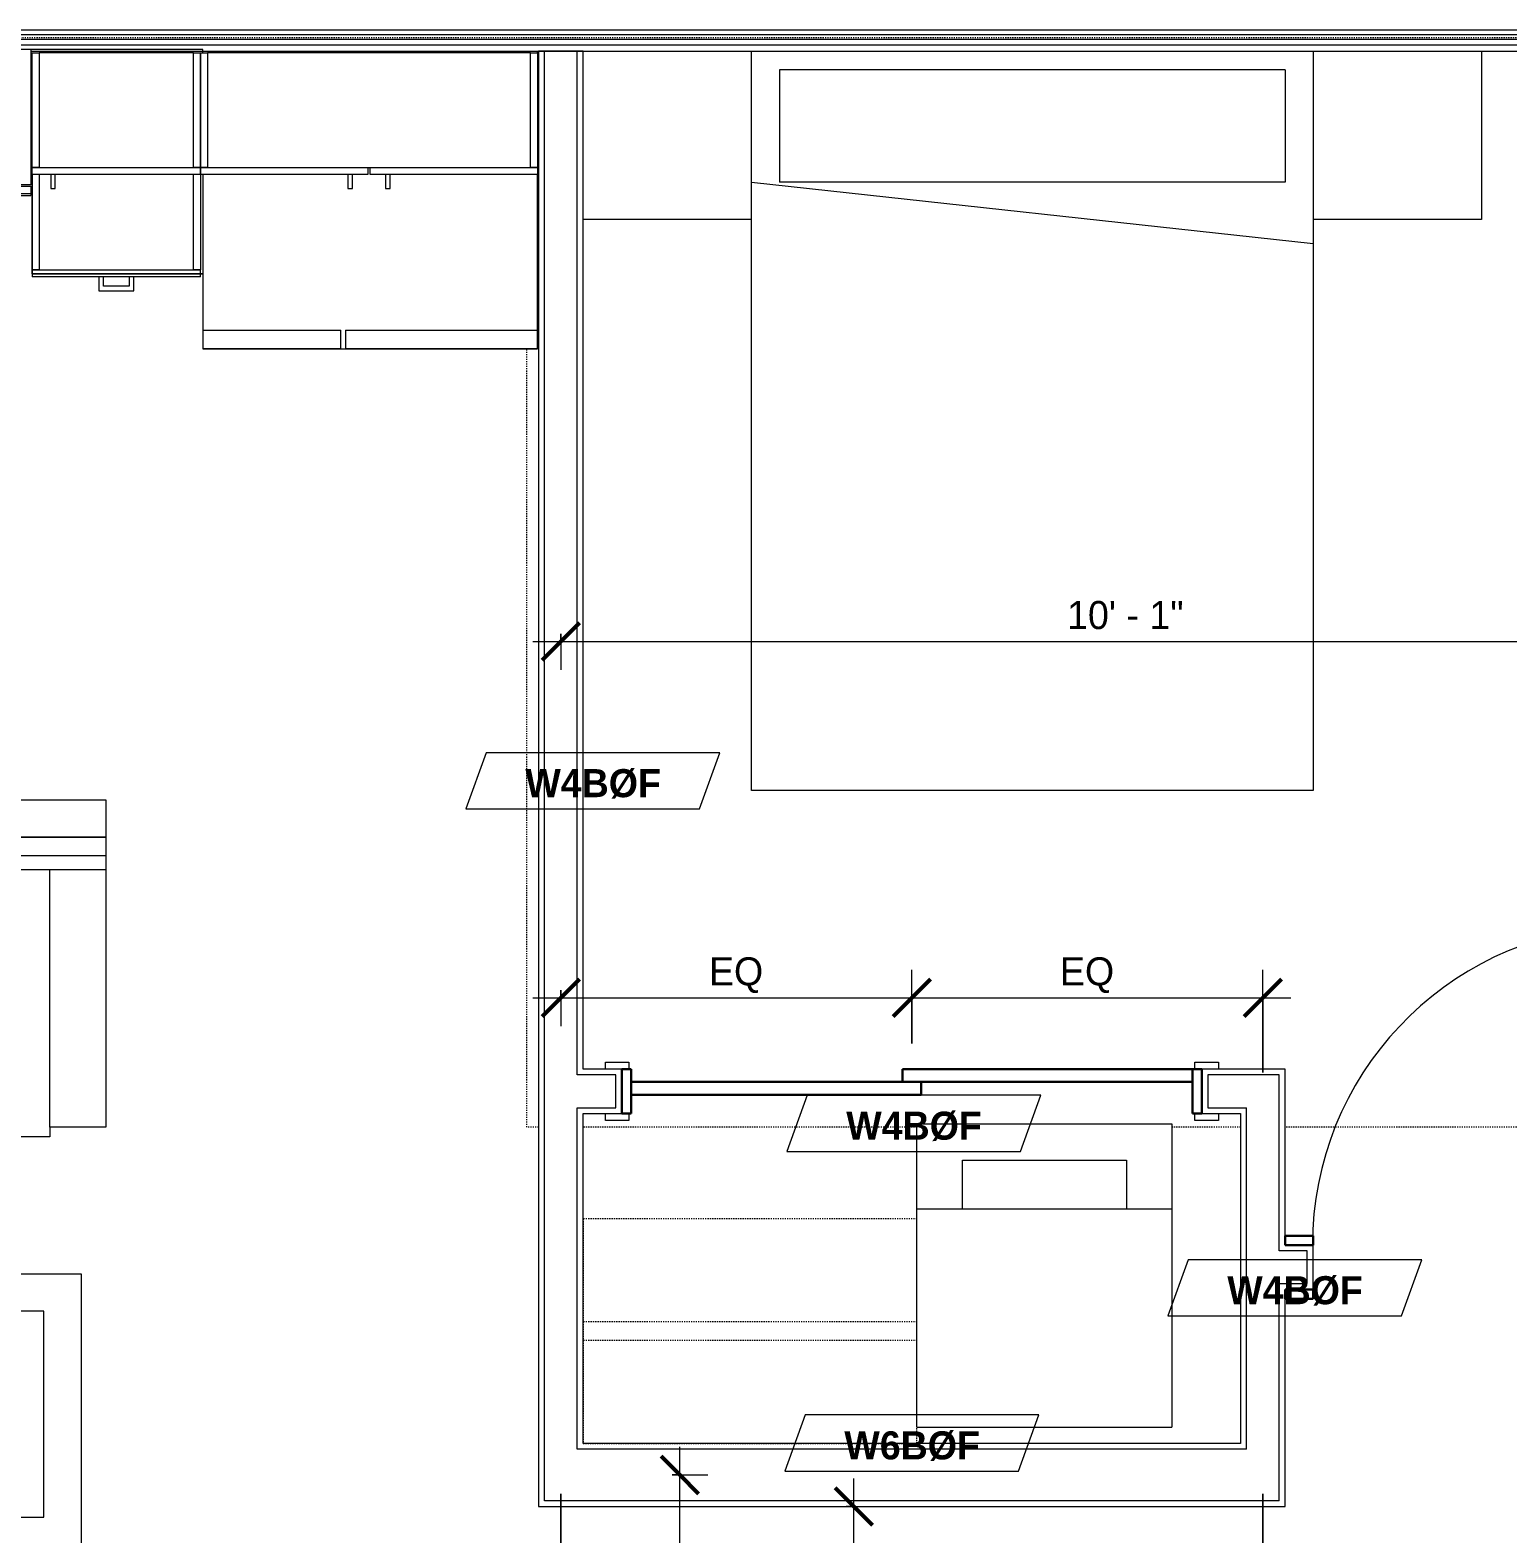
# Model space of a CAD drawing. Header units: inches. Extents: x -4010 to -1814, y 9846 to 12241.
# Drawn here: x -3735.4 to -3577.5, y 10387.3 to 10548 of the extents above; entities that cross this region are included whole.
import ezdxf

# ---------------------------------------------------------------- set-up
doc = ezdxf.new("R2010")
doc.units = ezdxf.units.IN
doc.header["$MEASUREMENT"] = 0
doc.linetypes.add('Dash', pattern=[0.25, 0.125, -0.125])
doc.linetypes.add('Dash_2_', pattern=[0.25, 0.125, -0.125])
for name, color, linetype, lineweight in [('0-1', 7, 'Continuous', 5), ('A-ANNO-DIMS', 211, 'Continuous', 9), ('A-ANNO-DIMS-32', 211, 'Continuous', 9), ('A-DOOR-3', 31, 'Continuous', 9), ('A-DOOR-4', 31, 'Continuous', 30), ('A-DOOR-FRAM-3', 31, 'Continuous', 30), ('A-WALL', 113, 'Continuous', 18), ('A-WALL-2', 250, 'Continuous', 18), ('A-WALL-3', 113, 'Continuous', 9), ('A-WALL-IDEN', 211, 'Continuous', 9), ('G-ANNO-SYMB-4', 111, 'Dash_2_', 9), ('I-FURN', 30, 'Continuous', 9), ('I-FURN-HDLN', 30, 'Dash', 9), ('I-WALL-3', 7, 'Continuous', 9), ('P-SANR-FIXT', 6, 'Continuous', 9), ('Q-CASE', 31, 'Continuous', 9), ('Q-CASE-HDLN', 31, 'Dash', 9), ('Q-SPCQ', 91, 'Continuous', 9)]:
    doc.layers.add(name, color=color, linetype=linetype, lineweight=lineweight)
doc.styles.add('Century Gothic', font='ufonts.com_century-gothic.ttf', dxfattribs={"height": 3})
doc.styles.add('Century Gothic_B_1', font='GOTHICB.TTF', dxfattribs={"height": 3})
doc.dimstyles.new('OD_1__HACK_2', dxfattribs={"dimscale": 12, "dimtxt": 3.132505, "dimasz": 0.333333, "dimexe": 0.25, "dimexo": 0.166667, "dimgap": 0.041667, "dimtad": 1, "dimdec": 4, "dimrnd": 0.0625, "dimzin": 3, "dimdsep": 46, "dimlunit": 4, "dimtxsty": 'Century Gothic', "dimblk1": 'OBLIQUE', "dimblk2": 'OBLIQUE', "dimsah": 1, "dimcen": 0.09, "dimdle": 0.25, "dimazin": 0, "dimtfac": 1, "dimtdec": 4, "dimtix": 1, "dimtmove": 0, "dimatfit": 3, "dimfxl": 1, "dimtvp": 1, "dimtfill": 1, "dimfrac": 2, "dimtolj": 1, "dimtzin": 0, "dimarcsym": 2})

# ---------------------------------------------------------------- blocks, each defined once
blk = doc.blocks.new('CTR - 1st Phase - Common Walls_rvt-1-UNIT PLANS - 1ST FLOOR')
at = {"layer": 'A-WALL-2'}
for p, q in [((-3487.3, 10548), (-3823.82, 10548)), ((-3487.3, 10547.5), (-3823.82, 10547.5)), ((-3487.3, 10547), (-3823.82, 10547)), ((-3487.3, 10546.38), (-3823.82, 10546.38))]:
    blk.add_line(p, q, dxfattribs=at)
at = {"layer": 'I-WALL-3'}
blk.add_line((-3735.3, 10545.75), (-3487.3, 10545.75), dxfattribs=at)
blk = doc.blocks.new('SLIDING - FLUSH - 5-0 x 6-8-3203586-UNIT PLANS - 1ST FLOOR')
at = {"layer": 'A-DOOR-3'}
for p, q in [((-32.75, 3.25), (-30.25, 3.25)), ((-32.75, 2.5), (-32.75, 3.25)), ((-30.25, 3.25), (-30.25, 2.5)), ((30.25, 3.25), (32.75, 3.25)), ((30.25, 2.5), (30.25, 3.25)), ((32.75, 3.25), (32.75, 2.5)), ((-30.25, 2.5), (-32.75, 2.5)), ((32.75, 2.5), (30.25, 2.5)), ((-32.75, -2.25), (-30.25, -2.25)), ((-32.75, -3), (-32.75, -2.25)), ((-30.25, -3), (-32.75, -3)), ((-30.25, -2.25), (-30.25, -3)), ((30.25, -2.25), (32.75, -2.25)), ((30.25, -3), (30.25, -2.25)), ((32.75, -3), (30.25, -3)), ((32.75, -2.25), (32.75, -3))]:
    blk.add_line(p, q, dxfattribs=at)
at = {"layer": 'A-DOOR-4'}
for p, q in [((-1, -0.88), (-1, 0.5)), ((-1, 0.5), (30, 0.5)), ((30, 0.5), (30, -0.88)), ((-30, -2.25), (-30, -0.88)), ((-30, -0.88), (1, -0.88)), ((30, -0.88), (-1, -0.88)), ((1, -0.88), (1, -2.25)), ((1, -2.25), (-30, -2.25))]:
    blk.add_line(p, q, dxfattribs=at)
at = {"layer": 'A-DOOR-FRAM-3'}
for p, q in [((-31, -2.25), (-31, 2.5)), ((-31, 2.5), (-30, 2.5)), ((-30, 2.5), (-30, -2.25)), ((30, 2.5), (31, 2.5)), ((30, -2.25), (30, 2.5)), ((31, 2.5), (31, -2.25)), ((-30, -2.25), (-31, -2.25)), ((31, -2.25), (30, -2.25))]:
    blk.add_line(p, q, dxfattribs=at)
blk = doc.blocks.new('Couch-Both_Arms-Generic - 1-1372852-UNIT PLANS - 1ST FLOOR')
at = {"layer": 'I-FURN'}
for p, q in [((-36, 18.5), (36, 18.5)), ((-36, 17.5), (-36, 18.5)), ((36, 18.5), (36, 17.5)), ((-42, 17.5), (-36, 17.5)), ((-42, -10), (-42, 17.5)), ((-36, 17.5), (-36, -10)), ((36, 17.5), (42, 17.5)), ((36, -10), (36, 17.5)), ((42, 17.5), (42, -10)), ((-42, -10), (42, -10)), ((-42, -13.5), (-42, -10)), ((42, -10), (42, -13.5)), ((-42, -11.5), (42, -11.5)), ((-42, -13.5), (42, -13.5)), ((-42, -17.5), (-42, -13.5)), ((42, -13.5), (-42, -13.5)), ((42, -13.5), (42, -17.5)), ((42, -17.5), (-42, -17.5))]:
    blk.add_line(p, q, dxfattribs=at)
blk = doc.blocks.new('Table-Coffee - one-1372853-UNIT PLANS - 1ST FLOOR')
at = {"layer": 'I-FURN'}
for p, q in [((-29.28, 11.25), (30.72, 11.25)), ((-29.28, -18.75), (-29.28, 11.25)), ((30.72, 11.25), (30.72, -18.75)), ((26.72, 7.25), (-25.28, 7.25)), ((-25.28, 7.25), (-25.28, -14.75)), ((26.72, -14.75), (26.72, 7.25)), ((-25.28, -14.75), (26.72, -14.75)), ((30.72, -18.75), (-29.28, -18.75))]:
    blk.add_line(p, q, dxfattribs=at)
blk = doc.blocks.new('Stacked Washer and Dryer - 26_x25_ - Private-1352637-UNIT PLANS - 1ST FLOOR')
at = {"layer": 'P-SANR-FIXT'}
for p, q in [((0, 13.625), (32.4375, 13.625)), ((0, 13.625), (0, -13.625)), ((23.34375, 13.625), (23.34375, -13.625)), ((32.4375, 13.625), (32.4375, -13.625)), ((23.34375, 8.75), (28.53125, 8.75)), ((28.53125, 8.75), (28.53125, -8.75)), ((28.53125, -8.75), (23.34375, -8.75)), ((32.4375, -13.625), (0, -13.625))]:
    blk.add_line(p, q, dxfattribs=at)
blk = doc.blocks.new('SWING - SINGLE - FLUSH - 2-10 x 6-8 - PRIVACY-3199407-UNIT PLANS - 1ST FLOOR')
at = {"layer": 'A-DOOR-3'}
blk.add_arc((17, 2.37), 34.07, 93.3657, 180, dxfattribs=at)
at = {"layer": 'A-DOOR-4'}
for p, q in [((15, 2.37), (15, 36.38)), ((17, 36.38), (15, 36.38)), ((17, 2.37), (17, 36.38)), ((17, 2.37), (15, 2.37))]:
    blk.add_line(p, q, dxfattribs=at)
at = {"layer": 'A-DOOR-FRAM-3'}
for p, q in [((-17, 3.37), (-20, 3.37)), ((-20, 3.37), (-20, 2.37)), ((-17, 2.37), (-17, 3.37)), ((20, 3.37), (17, 3.37)), ((17, 3.37), (17, 2.37)), ((20, 2.37), (20, 3.37)), ((-20, 2.37), (-17, 2.37)), ((17, 2.37), (20, 2.37)), ((-17, -2.38), (-20, -2.38)), ((-20, -2.38), (-20, -3.38)), ((-17, -3.38), (-17, -2.38)), ((20, -2.38), (17, -2.38)), ((17, -2.38), (17, -3.38)), ((20, -3.38), (20, -2.38)), ((-20, -3.38), (-17, -3.38)), ((17, -3.38), (20, -3.38))]:
    blk.add_line(p, q, dxfattribs=at)
blk = doc.blocks.new('OD_CW_Closet - OD_CW_Closet-3892068-UNIT PLANS - 1ST FLOOR')
at = {"layer": 'Q-CASE-HDLN'}
for p, q in [((36.41, 24), (0.74, 24)), ((0.74, 24), (0.74, 22.28)), ((36.41, 0), (36.41, 24)), ((0.74, 13), (36.41, 13)), ((0.74, 11), (36.41, 11)), ((0.74, 0), (36.41, 0))]:
    blk.add_line(p, q, dxfattribs=at)
blk = doc.blocks.new('Refrigerator_-_Side-by-Side_6047 - 36_ X 30_-345559-UNIT PLANS - 1ST FLOOR')
at = {"layer": 'Q-SPCQ'}
for p, q in [((-17.88, 3.05), (-17.88, -15.58)), ((17.87, -15.58), (17.87, 3.05)), ((-17.88, -13.58), (-3.13, -13.58)), ((-17.88, -13.58), (-17.88, -15.58)), ((-3.13, -15.58), (-3.13, -13.58)), ((-2.63, -13.58), (17.87, -13.58)), ((-2.63, -13.58), (-2.63, -15.58)), ((17.87, -15.58), (17.87, -13.58)), ((-17.88, -15.58), (17.87, -15.58)), ((-3.13, -15.58), (-17.88, -15.58)), ((17.87, -15.58), (-2.63, -15.58))]:
    blk.add_line(p, q, dxfattribs=at)
blk = doc.blocks.new('Bed-Standard - Queen 60_ x 79_-3761504-UNIT PLANS - 1ST FLOOR')
at = {"layer": 'I-FURN'}
for p, q in [((-19.31, 41.3), (40.69, 41.3)), ((-19.31, -37.7), (-19.31, 41.3)), ((40.69, 41.3), (40.69, -37.7)), ((40.69, -23.7), (-19.31, -17.13)), ((-16.31, -23.7), (37.69, -23.7)), ((-16.31, -35.7), (-16.31, -23.7)), ((37.69, -35.7), (37.69, -23.7)), ((-16.31, -35.7), (37.69, -35.7))]:
    blk.add_line(p, q, dxfattribs=at)
at = {"layer": 'I-FURN-HDLN'}
for p, q in [((-55.31, 77.3), (-16.31, 77.3)), ((-55.31, -37.7), (-55.31, 77.3)), ((-11.56, 77.3), (-4.23, 77.3)), ((23.02, 77.3), (58.69, 77.3)), ((63.44, 77.3), (64.69, 77.3)), ((64.69, 77.3), (64.69, -5.89)), ((64.69, -37.52), (64.69, -37.7))]:
    blk.add_line(p, q, dxfattribs=at)
blk = doc.blocks.new('300 Series Wall Hung Cabinet_301 - 18_-3322813-UNIT PLANS - 1ST FLOOR')
at = {"layer": 'Q-CASE'}
for p, q in [((-9, -12.44), (-9, -0.19)), ((-9, -0.19), (-8.25, -0.19)), ((-8.25, -0.19), (-8.25, -12.44)), ((8.25, -0.19), (-8.25, -0.19)), ((-8.25, -0.19), (-8.25, -12.44)), ((8.25, -12.44), (8.25, -0.19)), ((8.25, -0.19), (9, -0.19)), ((8.25, -12.44), (8.25, -0.19)), ((9, -0.19), (9, -12.44)), ((-9, -12.44), (9, -12.44)), ((-9, -13.19), (-9, -12.44)), ((-8.25, -12.44), (-9, -12.44)), ((-8.25, -12.44), (8.25, -12.44)), ((9, -12.44), (8.25, -12.44)), ((9, -12.44), (9, -13.19)), ((9, -13.19), (-9, -13.19)), ((-7, -13.19), (-7, -14.69)), ((-6.51, -14.69), (-6.51, -13.19)), ((-7, -14.69), (-6.51, -14.69))]:
    blk.add_line(p, q, dxfattribs=at)
blk = doc.blocks.new('Base Cabinet 4 Drawer 254 - Base Cabinet 4 Drawer 254 18_-2556185-UNIT PLANS - 1ST FLOOR')
at = {"layer": 'Q-CASE'}
for p, q in [((-8.26, -23.25), (-8.26, -13.06)), ((-7.51, -13.06), (-7.51, -23.25)), ((-7.51, -13.06), (-7.51, -23.25)), ((8.99, -23.25), (8.99, -13.06)), ((8.99, -23.25), (8.99, -13.06)), ((9.74, -13.06), (9.74, -23.25)), ((-8.26, -23.25), (9.74, -23.25)), ((-8.26, -23.25), (-8.26, -23.69)), ((-7.51, -23.25), (-8.26, -23.25)), ((-8.26, -23.69), (-8.26, -24)), ((9.74, -24), (-8.26, -24)), ((-7.51, -23.25), (8.99, -23.25)), ((-1.14, -24), (-1.14, -25.5)), ((-0.64, -25), (-0.64, -24)), ((2.11, -24), (2.11, -25)), ((2.61, -25.5), (2.61, -24)), ((9.74, -23.25), (8.99, -23.25)), ((9.74, -23.69), (9.74, -23.25)), ((9.74, -24), (9.74, -23.69)), ((-1.14, -25.5), (2.61, -25.5)), ((2.11, -25), (-0.64, -25))]:
    blk.add_line(p, q, dxfattribs=at)
blk = doc.blocks.new('300 Series Wall Hung Cabinet_302 - 18_ x 36_-3321695-UNIT PLANS - 1ST FLOOR')
at = {"layer": 'Q-CASE'}
for p, q in [((-1.76, 14.69), (-2.25, 14.69)), ((-2.25, 14.69), (-2.25, 13.19)), ((-1.76, 13.19), (-1.76, 14.69)), ((2.24, 14.69), (1.75, 14.69)), ((1.75, 14.69), (1.75, 13.19)), ((2.24, 13.19), (2.24, 14.69)), ((-18, 13.19), (-0.12, 13.19)), ((-18, 12.44), (-18, 13.19)), ((-0.12, 13.19), (-0.12, 12.44)), ((0.13, 13.19), (18, 13.19)), ((0.13, 12.44), (0.13, 13.19)), ((18, 13.19), (18, 12.44)), ((-0.12, 12.44), (-18, 12.44)), ((-18, 0.19), (-18, 12.44)), ((-18, 12.44), (-17.25, 12.44)), ((-17.25, 12.44), (-17.25, 0.19)), ((17.25, 12.44), (-17.25, 12.44)), ((-17.25, 12.44), (-17.25, 0.19)), ((18, 12.44), (0.13, 12.44)), ((17.25, 0.19), (17.25, 12.44)), ((17.25, 12.44), (18, 12.44)), ((17.25, 0.19), (17.25, 12.44)), ((18, 12.44), (18, 0.19)), ((-17.25, 0.19), (-18, 0.19)), ((-17.25, 0.19), (17.25, 0.19)), ((18, 0.19), (17.25, 0.19))]:
    blk.add_line(p, q, dxfattribs=at)
blk = doc.blocks.new('30quot_MicrowaveVent_11166 - 70cm miele oven-2322118-UNIT PLANS - 1ST FLOOR')
at = {"layer": 'Q-CASE'}
for p, q in [((-14.2, -0.37), (-14.2, 0)), ((15.68, 0), (-14.2, 0)), ((15.68, 0), (15.68, -14.49)), ((-14.2, -14.49), (-14.2, -13.38)), ((15.68, -14.49), (-14.2, -14.49)), ((-14.2, -14.61), (15.68, -14.61)), ((-14.2, -15.39), (-14.2, -14.61)), ((-14.2, -15.6), (-14.2, -15.39)), ((-14.2, -15.39), (15.68, -15.39)), ((-14.2, -15.6), (15.68, -15.6)), ((7.69, -16.55), (7.69, -15.63)), ((8.88, -15.63), (8.88, -16.55)), ((15.68, -14.61), (15.68, -15.39)), ((15.68, -15.39), (15.68, -15.6)), ((7.69, -16.6), (8.88, -16.6))]:
    blk.add_line(p, q, dxfattribs=at)
blk = doc.blocks.new('Table-Night Stand - 18_ x 18_ x 24_-V89-UNIT PLANS - 1ST FLOOR')
at = {"layer": 'I-FURN'}
blk.add_line((0.15, 0), (18.15, 0), dxfattribs=at)
blk = doc.blocks.new('Table-Night Stand - 18_ x 18_ x 24_-V95-UNIT PLANS - 1ST FLOOR')
at = {"layer": 'I-FURN'}
for p, q in [((0.15, 0), (18.15, 0)), ((0.15, -18), (0.15, 0))]:
    blk.add_line(p, q, dxfattribs=at)
blk = doc.blocks.new('DIMBLOCK2-UNIT PLANS - 1ST FLOOR')
at = {"layer": 'A-ANNO-DIMS-32'}
for p, q in [((-3647.36, 10350.03), (-3647.36, 10393.21)), ((-3648.19, 10390.21), (-3644.36, 10390.21)), ((-3647.36, 10390.21), (-3648.19, 10390.21)), ((-3648.19, 10353.03), (-3644.36, 10353.03)), ((-3647.36, 10353.03), (-3648.19, 10353.03))]:
    blk.add_line(p, q, dxfattribs=at)
at = {"layer": 'A-ANNO-DIMS-32', "lineweight": 50}
for p, q in [((-3647.36, 10390.21), (-3649.36, 10392.21)), ((-3647.36, 10390.21), (-3645.36, 10388.21)), ((-3647.36, 10353.03), (-3649.36, 10355.03)), ((-3647.36, 10353.03), (-3645.36, 10351.03))]:
    blk.add_line(p, q, dxfattribs=at)
at = {"layer": 'A-ANNO-DIMS-32', "color": 0, "insert": (-3651.7, 10361.38), "char_height": 3, "width": 24.5827, "attachment_point": 1, "rotation": 90, "line_spacing_factor": 0.984502, "style": 'Century Gothic', "bg_fill": 3, "box_fill_scale": 1.25, "bg_fill_color": 256, "bg_fill_true_color": 13158600, "bg_fill_transparency": 0}
blk.add_mtext('3\' - 1 3/16"', dxfattribs=at)
blk = doc.blocks.new('_Oblique')
at = {"color": 0, "linetype": 'ByBlock', "lineweight": -2}
blk.add_line((-0.5, -0.5), (0.5, 0.5), dxfattribs=at)
blk = doc.blocks.new('DIMBLOCK166-UNIT PLANS - 1ST FLOOR')
at = {"layer": 'A-ANNO-DIMS-32'}
for p, q in [((-3665.96, 10345.59), (-3665.96, 10396.59)), ((-3666.79, 10393.59), (-3662.96, 10393.59)), ((-3665.96, 10393.59), (-3666.79, 10393.59)), ((-3666.79, 10348.59), (-3662.96, 10348.59)), ((-3665.96, 10348.59), (-3666.79, 10348.59))]:
    blk.add_line(p, q, dxfattribs=at)
at = {"layer": 'A-ANNO-DIMS-32', "lineweight": 50}
for p, q in [((-3665.96, 10393.59), (-3667.96, 10395.59)), ((-3665.96, 10393.59), (-3663.96, 10391.59)), ((-3665.96, 10348.59), (-3667.96, 10350.59)), ((-3665.96, 10348.59), (-3663.96, 10346.59))]:
    blk.add_line(p, q, dxfattribs=at)
at = {"layer": 'A-ANNO-DIMS-32', "color": 0, "insert": (-3670.31, 10365.84), "char_height": 3, "width": 12.5897, "attachment_point": 1, "rotation": 90, "line_spacing_factor": 0.984502, "style": 'Century Gothic', "bg_fill": 3, "box_fill_scale": 1.25, "bg_fill_color": 256, "bg_fill_true_color": 13158600, "bg_fill_transparency": 0}
blk.add_mtext('3\' - 9"', dxfattribs=at)
blk = doc.blocks.new('DIMBLOCK167-UNIT PLANS - 1ST FLOOR')
at = {"layer": 'A-ANNO-DIMS-32', "lineweight": 50}
for p, q in [((-3678.67, 10482.65), (-3676.67, 10484.65)), ((-3557.67, 10482.65), (-3555.67, 10484.65)), ((-3678.67, 10482.65), (-3680.67, 10480.65)), ((-3557.67, 10482.65), (-3559.67, 10480.65))]:
    blk.add_line(p, q, dxfattribs=at)
at = {"layer": 'A-ANNO-DIMS-32'}
for p, q in [((-3678.67, 10483.47), (-3678.67, 10479.65)), ((-3678.67, 10482.65), (-3678.67, 10483.47)), ((-3557.67, 10483.47), (-3557.67, 10479.65)), ((-3557.67, 10482.65), (-3557.67, 10483.47)), ((-3681.67, 10482.65), (-3557.67, 10482.65))]:
    blk.add_line(p, q, dxfattribs=at)
at = {"layer": 'A-ANNO-DIMS-32', "color": 0, "insert": (-3624.58, 10486.99), "char_height": 3, "width": 15.394, "attachment_point": 1, "line_spacing_factor": 0.984502, "style": 'Century Gothic', "bg_fill": 3, "box_fill_scale": 1.25, "bg_fill_color": 256, "bg_fill_true_color": 13158600, "bg_fill_transparency": 0}
blk.add_mtext('10\' - 1"', dxfattribs=at)
blk = doc.blocks.new('DIMBLOCK169-UNIT PLANS - 1ST FLOOR')
at = {"layer": 'A-ANNO-DIMS-32', "lineweight": 50}
for p, q in [((-3678.67, 10444.57), (-3676.67, 10446.57)), ((-3641.17, 10444.57), (-3639.17, 10446.57)), ((-3678.67, 10444.57), (-3680.67, 10442.57)), ((-3641.17, 10444.57), (-3643.17, 10442.57))]:
    blk.add_line(p, q, dxfattribs=at)
at = {"layer": 'A-ANNO-DIMS-32'}
for p, q in [((-3641.17, 10439.71), (-3641.17, 10447.57)), ((-3681.67, 10444.57), (-3641.17, 10444.57)), ((-3678.67, 10445.4), (-3678.67, 10441.57)), ((-3678.67, 10444.57), (-3678.67, 10445.4)), ((-3641.17, 10444.57), (-3641.17, 10439.71))]:
    blk.add_line(p, q, dxfattribs=at)
at = {"layer": 'A-ANNO-DIMS-32', "color": 0, "insert": (-3662.85, 10448.91), "char_height": 3, "width": 7.0407, "attachment_point": 1, "line_spacing_factor": 0.984502, "style": 'Century Gothic', "bg_fill": 3, "box_fill_scale": 1.25, "bg_fill_color": 256, "bg_fill_true_color": 13158600, "bg_fill_transparency": 0}
blk.add_mtext('EQ', dxfattribs=at)
blk = doc.blocks.new('DIMBLOCK170-UNIT PLANS - 1ST FLOOR')
at = {"layer": 'A-ANNO-DIMS-32'}
for p, q in [((-3641.17, 10439.71), (-3641.17, 10447.57)), ((-3603.67, 10436.59), (-3603.67, 10447.57)), ((-3641.17, 10444.57), (-3600.67, 10444.57)), ((-3641.17, 10444.57), (-3641.17, 10439.71)), ((-3603.67, 10444.57), (-3603.67, 10436.59))]:
    blk.add_line(p, q, dxfattribs=at)
at = {"layer": 'A-ANNO-DIMS-32', "lineweight": 50}
for p, q in [((-3641.17, 10444.57), (-3639.17, 10446.57)), ((-3603.67, 10444.57), (-3601.67, 10446.57)), ((-3641.17, 10444.57), (-3643.17, 10442.57)), ((-3603.67, 10444.57), (-3605.67, 10442.57))]:
    blk.add_line(p, q, dxfattribs=at)
at = {"layer": 'A-ANNO-DIMS-32', "color": 0, "insert": (-3625.35, 10448.91), "char_height": 3, "width": 7.0407, "attachment_point": 1, "line_spacing_factor": 0.984502, "style": 'Century Gothic', "bg_fill": 3, "box_fill_scale": 1.25, "bg_fill_color": 256, "bg_fill_true_color": 13158600, "bg_fill_transparency": 0}
blk.add_mtext('EQ', dxfattribs=at)
blk = doc.blocks.new('DIMBLOCK171-UNIT PLANS - 1ST FLOOR')
at = {"layer": 'A-ANNO-DIMS-32'}
for p, q in [((-3678.67, 10391.59), (-3678.67, 10377.57)), ((-3678.67, 10380.57), (-3678.67, 10391.59)), ((-3603.67, 10391.59), (-3603.67, 10377.57)), ((-3603.67, 10380.57), (-3603.67, 10391.59)), ((-3681.67, 10380.57), (-3600.67, 10380.57))]:
    blk.add_line(p, q, dxfattribs=at)
at = {"layer": 'A-ANNO-DIMS-32', "lineweight": 50}
for p, q in [((-3678.67, 10380.57), (-3676.67, 10382.57)), ((-3603.67, 10380.57), (-3601.67, 10382.57)), ((-3678.67, 10380.57), (-3680.67, 10378.57)), ((-3603.67, 10380.57), (-3605.67, 10378.57))]:
    blk.add_line(p, q, dxfattribs=at)
at = {"layer": 'A-ANNO-DIMS-32', "color": 0, "insert": (-3646.41, 10384.92), "char_height": 3, "width": 12.5897, "attachment_point": 1, "line_spacing_factor": 0.984502, "style": 'Century Gothic', "bg_fill": 3, "box_fill_scale": 1.25, "bg_fill_color": 256, "bg_fill_true_color": 13158600, "bg_fill_transparency": 0}
blk.add_mtext('6\' - 3"', dxfattribs=at)
blk = doc.blocks.new('Wall Tag - Arch Wall-3956453-UNIT PLANS - 1ST FLOOR')
at = {"layer": 'A-WALL-IDEN'}
for p, q in [((-0.3561, 0.0937), (-0.4244, -0.0937)), ((0.4244, 0.0937), (-0.3561, 0.0937)), ((0.3561, -0.0937), (0.4244, 0.0937)), ((-0.4244, -0.0937), (0.3561, -0.0937))]:
    blk.add_line(p, q, dxfattribs=at)

msp = doc.modelspace()

# ---------------------------------------------------------------- linework, layer by layer
at = {"layer": 'A-WALL'}
for p, q in [((-3680.41915, 10390.8394), (-3680.41915, 10545.7519)), ((-3676.91915, 10436.3394), (-3676.91915, 10545.7519)), ((-3672.79415, 10436.3394), (-3676.91915, 10436.3394)), ((-3672.79415, 10432.8394), (-3672.79415, 10436.3394)), ((-3609.54415, 10436.3394), (-3609.54415, 10432.8394)), ((-3601.91915, 10436.3394), (-3609.54415, 10436.3394)), ((-3601.91915, 10417.5394), (-3601.91915, 10436.3394)), ((-3676.91915, 10432.8394), (-3672.79415, 10432.8394)), ((-3676.91915, 10396.3394), (-3676.91915, 10432.8394)), ((-3609.54415, 10432.8394), (-3605.41915, 10432.8394)), ((-3605.41915, 10396.3394), (-3605.41915, 10432.8394)), ((-3598.91915, 10417.5394), (-3601.91915, 10417.5394)), ((-3598.91915, 10414.0394), (-3598.91915, 10417.5394)), ((-3601.91915, 10414.0394), (-3598.91915, 10414.0394)), ((-3601.91915, 10390.8394), (-3601.91915, 10414.0394)), ((-3605.41915, 10396.3394), (-3676.91915, 10396.3394)), ((-3601.91915, 10390.8394), (-3680.41915, 10390.8394))]:
    msp.add_line(p, q, dxfattribs=at)
at = {"layer": 'A-WALL-3'}
for p, q in [((-3716.92779, 10545.9394), (-3735.2959, 10545.9394)), ((-3716.92779, 10545.5644), (-3716.92779, 10545.9394)), ((-3735.2959, 10545.5644), (-3735.17779, 10545.5644)), ((-3681.17779, 10545.7519), (-3681.17779, 10545.5644)), ((-3681.17779, 10545.5644), (-3681.17779, 10545.7519)), ((-3681.04415, 10545.7519), (-3681.04415, 10390.2144)), ((-3676.29415, 10545.7519), (-3681.04415, 10545.7519)), ((-3676.29415, 10436.9644), (-3676.29415, 10545.7519)), ((-3735.17779, 10521.9394), (-3735.17779, 10532.5644)), ((-3735.17779, 10532.5644), (-3735.17779, 10521.9394)), ((-3716.92779, 10521.9394), (-3735.17779, 10521.9394)), ((-3735.17779, 10521.9394), (-3716.92779, 10521.9394)), ((-3672.16915, 10436.9644), (-3676.29415, 10436.9644)), ((-3672.16915, 10432.2144), (-3672.16915, 10436.9644)), ((-3601.29415, 10436.9644), (-3610.16915, 10436.9644)), ((-3610.16915, 10436.9644), (-3610.16915, 10432.2144)), ((-3601.29415, 10418.1644), (-3601.29415, 10436.9644)), ((-3676.29415, 10432.2144), (-3672.16915, 10432.2144)), ((-3676.29415, 10396.9644), (-3676.29415, 10432.2144)), ((-3610.16915, 10432.2144), (-3606.04415, 10432.2144)), ((-3606.04415, 10432.2144), (-3606.04415, 10396.9644)), ((-3598.29415, 10418.1644), (-3601.29415, 10418.1644)), ((-3598.29415, 10413.4144), (-3598.29415, 10418.1644)), ((-3601.29415, 10413.4144), (-3598.29415, 10413.4144)), ((-3601.29415, 10390.2144), (-3601.29415, 10413.4144)), ((-3606.04415, 10396.9644), (-3676.29415, 10396.9644)), ((-3681.04415, 10390.2144), (-3601.29415, 10390.2144))]:
    msp.add_line(p, q, dxfattribs=at)
at = {"layer": 'G-ANNO-SYMB-4'}
msp.add_line((-3435.32374, 10547.1894), (-3861.6491, 10547.1894), dxfattribs=at)

# ---------------------------------------------------------------- block references
at = {"layer": '0-1'}
msp.add_blockref('CTR - 1st Phase - Common Walls_rvt-1-UNIT PLANS - 1ST FLOOR', (0, 0), dxfattribs=at)
at = {"layer": 'A-DOOR-3'}
msp.add_blockref('SWING - SINGLE - FLUSH - 2-10 x 6-8 - PRIVACY-3199407-UNIT PLANS - 1ST FLOOR', (-3581.29415, 10415.7894), dxfattribs=at)
at = {"layer": 'A-DOOR-3', "rotation": 180}
msp.add_blockref('SLIDING - FLUSH - 5-0 x 6-8-3203586-UNIT PLANS - 1ST FLOOR', (-3641.16915, 10434.7144), dxfattribs=at)
at = {"layer": 'A-WALL-IDEN', "xscale": 31.99999999999999, "yscale": 31.99999999999999, "zscale": 31.99999999999999}
for p in [(-3675.25113, 10467.77631), (-3600.25113, 10413.5894)]:
    msp.add_blockref('Wall Tag - Arch Wall-3956453-UNIT PLANS - 1ST FLOOR', p, dxfattribs=at)
at = {"layer": 'I-FURN', "rotation": 180}
for name, p in [('Bed-Standard - Queen 60_ x 79_-3761504-UNIT PLANS - 1ST FLOOR', (-3617.60562, 10508.04698)), ('Table-Night Stand - 18_ x 18_ x 24_-V95-UNIT PLANS - 1ST FLOOR', (-3580.14715, 10527.7519)), ('Table-Night Stand - 18_ x 18_ x 24_-V89-UNIT PLANS - 1ST FLOOR', (-3658.14715, 10527.7519)), ('Couch-Both_Arms-Generic - 1-1372852-UNIT PLANS - 1ST FLOOR', (-3769.29108, 10448.24373))]:
    msp.add_blockref(name, p, dxfattribs=at)
at = {"layer": 'I-FURN'}
msp.add_blockref('Table-Coffee - one-1372853-UNIT PLANS - 1ST FLOOR', (-3760.64286, 10403.84824), dxfattribs=at)
at = {"layer": 'P-SANR-FIXT', "rotation": 90.0000000000019}
msp.add_blockref('Stacked Washer and Dryer - 26_x25_ - Private-1352637-UNIT PLANS - 1ST FLOOR', (-3627.00181, 10398.6894), dxfattribs=at)
at = {"layer": 'Q-CASE'}
for name, p in [('30quot_MicrowaveVent_11166 - 70cm miele oven-2322118-UNIT PLANS - 1ST FLOOR', (-3750.97455, 10545.9394)), ('300 Series Wall Hung Cabinet_301 - 18_-3322813-UNIT PLANS - 1ST FLOOR', (-3726.17779, 10545.7519)), ('Base Cabinet 4 Drawer 254 - Base Cabinet 4 Drawer 254 18_-2556185-UNIT PLANS - 1ST FLOOR', (-3726.9155, 10545.6269))]:
    msp.add_blockref(name, p, dxfattribs=at)
at = {"layer": 'Q-CASE', "rotation": 180}
for name, p in [('300 Series Wall Hung Cabinet_302 - 18_ x 36_-3321695-UNIT PLANS - 1ST FLOOR', (-3699.17779, 10545.7519)), ('OD_CW_Closet - OD_CW_Closet-3892068-UNIT PLANS - 1ST FLOOR', (-3639.8891, 10420.9644))]:
    msp.add_blockref(name, p, dxfattribs=at)
at = {"layer": 'Q-SPCQ'}
msp.add_blockref('Refrigerator_-_Side-by-Side_6047 - 36_ X 30_-345559-UNIT PLANS - 1ST FLOOR', (-3699.05279, 10529.51719), dxfattribs=at)

# ---------------------------------------------------------------- texts
at = {"layer": 'A-WALL-IDEN', "char_height": 3, "width": 17.372, "attachment_point": 1, "style": 'Century Gothic_B_1'}
for s, insert in [('W4BØF', (-3682.46705, 10469.02384)), ('W4BØF', (-3648.17823, 10432.41891)), ('W4BØF', (-3607.46705, 10414.83693)), ('W6BØF', (-3648.38507, 10398.25495))]:
    msp.add_mtext(s, dxfattribs=dict(at, insert=insert))

# ---------------------------------------------------------------- next in the draw order: dimensions: what is measured, and where the dimension line sits
at = {"layer": 'A-ANNO-DIMS'}
dim = msp.add_linear_dim(base=(-3557.66915, 10482.64607), p1=(-3678.66915, 10485.47449), p2=(-3557.66915, 10485.47449), dimstyle='OD_1__HACK_2', override={"dimpost": '<>', "dimfxl": 121}, dxfattribs=at)
dim.commit()
dim.dimension.update_dxf_attribs({"geometry": 'DIMBLOCK167-UNIT PLANS - 1ST FLOOR', "text_midpoint": (-3618.16915, 10484.72153)})
dim = msp.add_linear_dim(base=(-3641.16915, 10444.56917), p1=(-3678.66915, 10447.3976), p2=(-3641.16915, 10437.7144), text='EQ', dimstyle='OD_1__HACK_2', override={"dimpost": '<>', "dimfxl": 38.730019}, dxfattribs=at)
dim.commit()
dim.dimension.update_dxf_attribs({"geometry": 'DIMBLOCK169-UNIT PLANS - 1ST FLOOR', "text_midpoint": (-3659.91915, 10446.72519)})
for base, p1, p2, override, picture, middle in [((-3665.9647, 10393.5894), (-3668.79313, 10348.5894), (-3668.79313, 10393.5894), {"dimpost": '<>', "dimfxl": 45}, 'DIMBLOCK166-UNIT PLANS - 1ST FLOOR', (-3668.04016, 10371.0894)), ((-3647.3582, 10390.2144), (-3650.18663, 10353.0269), (-3650.18663, 10390.2144), {"dimpost": '<>', "dimfxl": 37.1875}, 'DIMBLOCK2-UNIT PLANS - 1ST FLOOR', (-3649.59987, 10371.62065))]:
    dim = msp.add_linear_dim(base=base, p1=p1, p2=p2, angle=90, dimstyle='OD_1__HACK_2', override=override, dxfattribs=at)
    dim.commit()
    dim.dimension.update_dxf_attribs({"geometry": picture, "text_midpoint": middle})

# ---------------------------------------------------------------- next in the draw order: dimensions: what is measured, and where the dimension line sits
dim = msp.add_linear_dim(base=(-3603.66915, 10444.56917), p1=(-3641.16915, 10437.7144), p2=(-3603.66915, 10434.5894), text='EQ', dimstyle='OD_1__HACK_2', override={"dimpost": '<>', "dimfxl": 37.629983}, dxfattribs=at)
dim.commit()
dim.dimension.update_dxf_attribs({"geometry": 'DIMBLOCK170-UNIT PLANS - 1ST FLOOR', "text_midpoint": (-3622.41915, 10446.72519)})
dim = msp.add_linear_dim(base=(-3603.66915, 10380.57448), p1=(-3678.66915, 10393.5894), p2=(-3603.66915, 10393.5894), dimstyle='OD_1__HACK_2', override={"dimpost": '<>', "dimfxl": 75}, dxfattribs=at)
dim.commit()
dim.dimension.update_dxf_attribs({"geometry": 'DIMBLOCK171-UNIT PLANS - 1ST FLOOR', "text_midpoint": (-3641.16915, 10382.64994)})

# ---------------------------------------------------------------- next in the draw order: block references
at = {"layer": 'A-WALL-IDEN', "xscale": 31.99999999999999, "yscale": 31.99999999999999, "zscale": 31.99999999999999}
for p in [(-3640.96231, 10431.17138), (-3641.16915, 10397.00741)]:
    msp.add_blockref('Wall Tag - Arch Wall-3956453-UNIT PLANS - 1ST FLOOR', p, dxfattribs=at)

doc.saveas('drawing.dxf')
